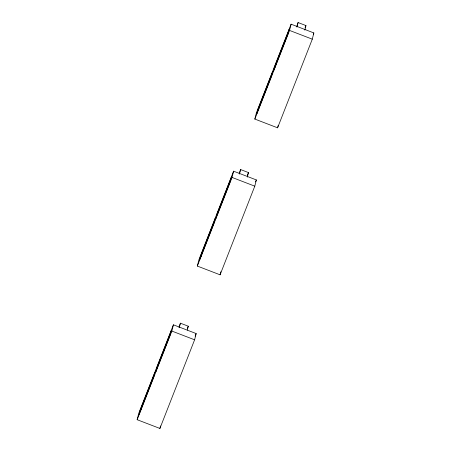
<?xml version="1.0" encoding="UTF-8"?>
<svg xmlns="http://www.w3.org/2000/svg" width="451" height="451" viewBox="0 0 451 451"><rect width="100%" height="100%" fill="white"/><g stroke="black" fill="none" stroke-linecap="round" stroke-linejoin="round"><path stroke-width="0.68" d="M137.149 419.706L138.705 413.46L173.41 324.816L196.162 333.56L194.606 339.806L159.902 428.45L137.149 419.706L171.854 331.057L173.41 324.816M140.182 410.072L139.145 414.232L153.892 376.557L154.93 372.396L140.182 410.072L141.18 409.609M171.397 330.335L156.666 367.965L155.629 372.126L170.36 334.495L171.397 330.335L171.6 331.479M178.968 327.336L180.4 323.181L188.276 326.208L187.306 330.109M179.267 327.736L180.4 323.181M197.335 266.067L198.891 259.827L233.595 171.183L256.348 179.926L254.792 186.167L220.088 274.817L197.335 266.067L232.04 177.423L233.595 171.183M215.116 218.758L200.368 256.433L199.331 260.593L214.078 222.924L215.116 218.758L215.324 219.908M159.902 428.45L160.528 425.953M216.852 214.326L215.815 218.487L230.546 180.862L231.583 176.696L216.852 214.326L217.85 213.864M239.154 173.703L240.592 169.548L248.462 172.575L247.328 177.125M239.453 174.097L240.592 169.548M254.838 119.07L256.394 112.829L291.098 24.185L313.851 32.929L312.295 39.169L277.59 127.819L254.838 119.07L289.542 30.426L291.098 24.185M257.871 109.435L256.833 113.596L271.581 75.926L272.618 71.76L257.871 109.435L258.868 108.973M220.088 274.817L220.872 271.694M289.085 29.698L274.355 67.329L273.317 71.489L288.048 33.864L289.085 29.698L289.288 30.848M296.657 26.705L298.088 22.55L305.964 25.577L304.831 30.127M296.955 27.099L298.088 22.55M277.59 127.819L278.216 125.322M187.402 328.452L188.276 326.208M247.368 175.377L248.462 172.575M305.085 27.815L305.964 25.577M195.142 336.17L196.162 333.56M255.582 181.883L256.348 179.926M313.338 34.231L313.851 32.929M274.355 67.329L275.352 66.866M200.368 256.433L201.366 255.971M156.666 367.965L157.664 367.503M289.542 30.426L312.295 39.169M232.04 177.423L254.792 186.167M171.854 331.057L194.606 339.806"/></g></svg>
